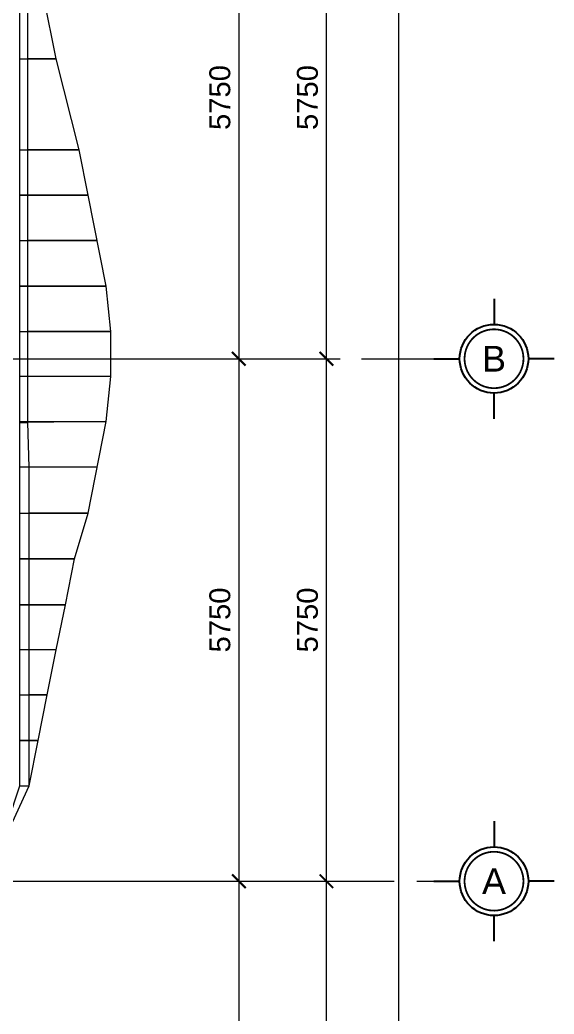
# Model space of a CAD drawing. Header units: millimetres. Extents: x 886808 to 1650903, y -1008069 to 230892.
# Drawn here: x 966921 to 972796, y -440382 to -429440 of the extents above; entities that cross this region are included whole.
import ezdxf
from ezdxf.enums import TextEntityAlignment as Align

# ---------------------------------------------------------------- set-up
doc = ezdxf.new("R2010")
doc.units = ezdxf.units.MM
for name, pattern in [('CENTER', [2, 1.25, -0.25, 0.25, -0.25]), ('CENTER2', [28.575, 19.05, -3.175, 3.175, -3.175]), ('CONTINOUS', [0])]:
    doc.linetypes.add(name, pattern=pattern)
doc.layers.get('0').update_dxf_attribs({"lineweight": 0})
for name, color, linetype, lineweight in [('8l NET TO', 8, 'Continuous', 9), ('A_Dim', 8, 'Continuous', 5), ('net truc', 250, 'CENTER2', 5), ('Text', 250, 'Continuous', 25)]:
    doc.layers.add(name, color=color, linetype=linetype, lineweight=lineweight)
doc.styles.add('Arial', font='arial.ttf', dxfattribs={"height": 253.361452})
doc.styles.add('TIÊU ĐỀ', font='arial.ttf', dxfattribs={"height": 230})
doc.dimstyles.new('1-100', dxfattribs={"dimtxt": 230, "dimasz": 150, "dimexe": 150, "dimexo": 300, "dimgap": 90, "dimtad": 1, "dimdec": 0, "dimrnd": 5, "dimzin": 0, "dimtxsty": 'TIÊU ĐỀ', "dimblk": 'ARCHTICK', "dimcen": 100, "dimdle": 120, "dimclrd": 256, "dimclre": 256, "dimclrt": 2, "dimadec": 0, "dimazin": 0, "dimtfac": 1, "dimtdec": 0, "dimtix": 1, "dimtmove": 1, "dimatfit": 3, "dimldrblk": 'OPEN30', "dimfxl": 900, "dimtolj": 1, "dimtzin": 0, "dimlwd": 13, "dimlwe": 13, "dimarcsym": 1})

# ---------------------------------------------------------------- blocks, each defined once
blk = doc.blocks.new('_ArchTick')
at = {"color": 0, "linetype": 'ByBlock', "const_width": 0.15}
blk.add_lwpolyline([(-0.5, -0.5), (0.5, 0.5)], dxfattribs=at)
blk = doc.blocks.new('*D1426')
at = {"layer": 'A_Dim', "lineweight": 13, "transparency": 16777216}
for p, q in [((970292, -443140), (970292, -438800)), ((965719, -438920), (970442, -438920)), ((965719, -443020), (970442, -443020))]:
    blk.add_line(p, q, dxfattribs=at)
at = {"layer": 'Defpoints', "color": 0, "transparency": 16777216}
for p in [(965419, -438920), (970292, -438920), (965419, -443020)]:
    blk.add_point(p, dxfattribs=at)
at = {"layer": 'A_Dim', "lineweight": 13, "transparency": 16777216, "xscale": 150, "yscale": 150, "zscale": 150}
for p, rotation in [((970292, -438920), 90), ((970292, -443020), 270)]:
    blk.add_blockref('_ArchTick', p, dxfattribs=dict(at, rotation=rotation))
at = {"layer": 'A_Dim', "color": 2, "transparency": 16777216, "insert": (970084, -440970), "char_height": 230, "attachment_point": 5, "rotation": 90, "style": 'TIÊU ĐỀ'}
blk.add_mtext('\\A1;4100', dxfattribs=at)
blk = doc.blocks.new('_Open30')
at = {"color": 0, "linetype": 'ByBlock', "lineweight": -2}
for p, q in [((-1, 0.268), (0, 0)), ((0, 0), (-1, -0.268)), ((0, 0), (-1, 0))]:
    blk.add_line(p, q, dxfattribs=at)
blk = doc.blocks.new('*D1427')
at = {"layer": 'A_Dim', "lineweight": 13, "transparency": 16777216}
for p, q in [((970292, -439040), (970292, -433050)), ((965719, -433170), (970442, -433170)), ((965719, -438920), (970442, -438920))]:
    blk.add_line(p, q, dxfattribs=at)
at = {"layer": 'Defpoints', "color": 0, "transparency": 16777216}
for p in [(965419, -433170), (970292, -433170), (965419, -438920)]:
    blk.add_point(p, dxfattribs=at)
at = {"layer": 'A_Dim', "lineweight": 13, "transparency": 16777216, "xscale": 150, "yscale": 150, "zscale": 150}
for p, rotation in [((970292, -433170), 90), ((970292, -438920), 270)]:
    blk.add_blockref('_ArchTick', p, dxfattribs=dict(at, rotation=rotation))
at = {"layer": 'A_Dim', "color": 2, "transparency": 16777216, "insert": (970084, -436045), "char_height": 230, "attachment_point": 5, "rotation": 90, "style": 'TIÊU ĐỀ'}
blk.add_mtext('\\A1;5750', dxfattribs=at)
blk = doc.blocks.new('*D1428')
at = {"layer": 'A_Dim', "lineweight": 13, "transparency": 16777216}
for p, q in [((970292, -433290), (970292, -427300)), ((965719, -427420), (970442, -427420)), ((965719, -433170), (970442, -433170))]:
    blk.add_line(p, q, dxfattribs=at)
at = {"layer": 'Defpoints', "color": 0, "transparency": 16777216}
for p in [(965419, -427420), (970292, -427420), (965419, -433170)]:
    blk.add_point(p, dxfattribs=at)
at = {"layer": 'A_Dim', "lineweight": 13, "transparency": 16777216, "xscale": 150, "yscale": 150, "zscale": 150}
for p, rotation in [((970292, -427420), 90), ((970292, -433170), 270)]:
    blk.add_blockref('_ArchTick', p, dxfattribs=dict(at, rotation=rotation))
at = {"layer": 'A_Dim', "color": 2, "transparency": 16777216, "insert": (970084, -430295), "char_height": 230, "attachment_point": 5, "rotation": 90, "style": 'TIÊU ĐỀ'}
blk.add_mtext('\\A1;5750', dxfattribs=at)
blk = doc.blocks.new('*D1433')
at = {"layer": 'A_Dim', "lineweight": 13, "transparency": 16777216}
for p, q in [((971085, -405800), (971085, -443140)), ((965719, -405920), (971235, -405920)), ((965719, -443020), (971235, -443020))]:
    blk.add_line(p, q, dxfattribs=at)
at = {"layer": 'Defpoints', "color": 0, "transparency": 16777216}
for p in [(965419, -405920), (965419, -443020), (971085, -443020)]:
    blk.add_point(p, dxfattribs=at)
at = {"layer": 'A_Dim', "lineweight": 13, "transparency": 16777216, "xscale": 150, "yscale": 150, "zscale": 150}
for p, rotation in [((971085, -405920), 90), ((971085, -443020), 270)]:
    blk.add_blockref('_ArchTick', p, dxfattribs=dict(at, rotation=rotation))
at = {"layer": 'A_Dim', "color": 2, "transparency": 16777216, "insert": (970878, -424470), "char_height": 230, "attachment_point": 5, "rotation": 90, "style": 'TIÊU ĐỀ'}
blk.add_mtext('\\A1;37100', dxfattribs=at)
blk = doc.blocks.new('A$C77DE12EB')
at = {"transparency": 33554636}
for p, q in [((9285, 1700), (9285, 10700)), ((9372, 8200), (9372, 10700)), ((9685, 9700), (9485, 10700)), ((9285, 8700), (9285, 9700)), ((9285, 9700), (9685, 9700)), ((9285, 9700), (9372, 9700)), ((9685, 9700), (9372, 9700)), ((9935, 8700), (9685, 9700)), ((9285, 8200), (9285, 8700)), ((9285, 8700), (9372, 8700)), ((9285, 8700), (9935, 8700)), ((9935, 8700), (9372, 8700)), ((10035, 8200), (9935, 8700)), ((9372, 8200), (9285, 8200)), ((9285, 8200), (10035, 8200)), ((9285, 7700), (9285, 8200)), ((10035, 8200), (9372, 8200)), ((9372, 7700), (9372, 8200)), ((10235, 7200), (10035, 8200)), ((9285, 7700), (9372, 7700)), ((9285, 7700), (10135, 7700)), ((9285, 6700), (9285, 7700)), ((9372, 7200), (9372, 7700)), ((10135, 7700), (9372, 7700)), ((9372, 7200), (9285, 7200)), ((9285, 7200), (10235, 7200)), ((10235, 7200), (9372, 7200)), ((9372, 6700), (9372, 7200)), ((10285, 6700), (10235, 7200)), ((9285, 6205), (9285, 6700)), ((9285, 6700), (9372, 6700)), ((9285, 6700), (10285, 6700)), ((9372, 6205), (9372, 6700)), ((10285, 6700), (9372, 6700)), ((10285, 6205), (10285, 6700)), ((9372, 6205), (9285, 6205)), ((10285, 6205), (9285, 6205)), ((9285, 5700), (9285, 6205)), ((10285, 6205), (9372, 6205)), ((9372, 5700), (9372, 6205)), ((10235, 5709), (10285, 6205)), ((9285, 5709), (9285, 5700)), ((9285, 5709), (10235, 5709)), ((9285, 5205), (9285, 5700)), ((9285, 5700), (9372, 5700)), ((10235, 5709), (9372, 5700)), ((9385, 5205), (9372, 5700)), ((10035, 4700), (10235, 5709)), ((9385, 5205), (9285, 5205)), ((10135, 5205), (9285, 5205)), ((9285, 4700), (9285, 5205)), ((10135, 5205), (9385, 5205)), ((9385, 4700), (9385, 5205)), ((9285, 4197), (9285, 4700)), ((9285, 4700), (9385, 4700)), ((9285, 4700), (10035, 4700)), ((9385, 4197), (9385, 4700)), ((10035, 4700), (9385, 4700)), ((9885, 4197), (10035, 4700)), ((9385, 4197), (9285, 4197)), ((9285, 4197), (9885, 4197)), ((9285, 3694), (9285, 4197)), ((9885, 4197), (9385, 4197)), ((9385, 3694), (9385, 4197)), ((9785, 3693), (9885, 4197)), ((9285, 3693), (9285, 3694)), ((9285, 3197), (9285, 3694)), ((9285, 3694), (9385, 3694)), ((9285, 3693), (9785, 3693)), ((9385, 3197), (9385, 3694)), ((9785, 3693), (9385, 3694)), ((9685, 3197), (9785, 3693)), ((9385, 3197), (9285, 3197)), ((9685, 3197), (9285, 3197)), ((9285, 2700), (9285, 3197)), ((9685, 3197), (9385, 3197)), ((9385, 2700), (9385, 3197)), ((9585, 2700), (9685, 3197)), ((9285, 2200), (9285, 2700)), ((9285, 2700), (9385, 2700)), ((9285, 2700), (9585, 2700)), ((9385, 2200), (9385, 2700)), ((9585, 2700), (9385, 2700)), ((9485, 2200), (9585, 2700)), ((9285, 2200), (9485, 2200)), ((9385, 2200), (9285, 2200)), ((9285, 1700), (9285, 2200)), ((9385, 1700), (9485, 2200)), ((9385, 1700), (9385, 2200)), ((9485, 2200), (9385, 2200)), ((9152, 1298), (9285, 1700)), ((9202, 1298), (9385, 1700)), ((9285, 1700), (9385, 1700))]:
    blk.add_line(p, q, dxfattribs=at)
blk = doc.blocks.new('*D1296')
at = {"layer": 'A_Dim', "lineweight": 13, "transparency": 16777216}
for p, q in [((969329, -427300), (969329, -433290)), ((966360, -427420), (969479, -427420)), ((969088, -433170), (969479, -433170))]:
    blk.add_line(p, q, dxfattribs=at)
at = {"layer": 'Defpoints', "color": 0, "transparency": 16777216}
for p in [(966060, -427420), (968788, -433170), (969329, -433170)]:
    blk.add_point(p, dxfattribs=at)
at = {"layer": 'A_Dim', "lineweight": 13, "transparency": 16777216, "xscale": 150, "yscale": 150, "zscale": 150}
for p, rotation in [((969329, -427420), 90), ((969329, -433170), 270)]:
    blk.add_blockref('_ArchTick', p, dxfattribs=dict(at, rotation=rotation))
at = {"layer": 'A_Dim', "color": 2, "transparency": 16777216, "insert": (969121, -430295), "char_height": 230, "attachment_point": 5, "rotation": 90, "style": 'TIÊU ĐỀ'}
blk.add_mtext('\\A1;5750', dxfattribs=at)
blk = doc.blocks.new('*D1297')
at = {"layer": 'A_Dim', "lineweight": 13, "transparency": 16777216}
for p, q in [((969329, -433050), (969329, -439040)), ((969088, -433170), (969479, -433170)), ((968630, -438920), (969479, -438920))]:
    blk.add_line(p, q, dxfattribs=at)
at = {"layer": 'Defpoints', "color": 0, "transparency": 16777216}
for p in [(968788, -433170), (968330, -438920), (969329, -438920)]:
    blk.add_point(p, dxfattribs=at)
at = {"layer": 'A_Dim', "lineweight": 13, "transparency": 16777216, "xscale": 150, "yscale": 150, "zscale": 150}
for p, rotation in [((969329, -433170), 90), ((969329, -438920), 270)]:
    blk.add_blockref('_ArchTick', p, dxfattribs=dict(at, rotation=rotation))
at = {"layer": 'A_Dim', "color": 2, "transparency": 16777216, "insert": (969121, -436045), "char_height": 230, "attachment_point": 5, "rotation": 90, "style": 'TIÊU ĐỀ'}
blk.add_mtext('\\A1;5750', dxfattribs=at)
blk = doc.blocks.new('*D1298')
at = {"layer": 'A_Dim', "lineweight": 13, "transparency": 16777216}
for p, q in [((969329, -438800), (969329, -443140)), ((968630, -438920), (969479, -438920)), ((967229, -443020), (969479, -443020))]:
    blk.add_line(p, q, dxfattribs=at)
at = {"layer": 'Defpoints', "color": 0, "transparency": 16777216}
for p in [(968330, -438920), (966929, -443020), (969329, -443020)]:
    blk.add_point(p, dxfattribs=at)
at = {"layer": 'A_Dim', "lineweight": 13, "transparency": 16777216, "xscale": 150, "yscale": 150, "zscale": 150}
for p, rotation in [((969329, -438920), 90), ((969329, -443020), 270)]:
    blk.add_blockref('_ArchTick', p, dxfattribs=dict(at, rotation=rotation))
at = {"layer": 'A_Dim', "color": 2, "transparency": 16777216, "insert": (969121, -440970), "char_height": 230, "attachment_point": 5, "rotation": 90, "style": 'TIÊU ĐỀ'}
blk.add_mtext('\\A1;4100', dxfattribs=at)
blk = doc.blocks.new('*U900')
for p, q in [((0, 7), (0, 4)), ((-7, 0), (-4, 0)), ((7, 0), (4, 0)), ((0, -7), (0, -4))]:
    blk.add_line(p, q)
blk.add_circle((0, 0), 4)
at = {"layer": 'net truc', "color": 4, "linetype": 'CONTINOUS', "ltscale": 0.08, "const_width": 0.208}
blk.add_lwpolyline([(3.43, -0.02, 0.414214), (0.02, 3.43, 2.414214), (3.43, -0.02, 0.24166)], format="xyb", dxfattribs=at)
at = {"color": 7, "style": 'Arial', "flags": 8}
blk.add_attdef('DETAIL#', text='', height=3, dxfattribs=at).set_placement((0, 0), align=Align.MIDDLE_CENTER)

msp = doc.modelspace()

# ---------------------------------------------------------------- linework, layer by layer
at = {"layer": '8l NET TO', "color": 251, "linetype": 'CENTER', "ltscale": 1000, "true_color": 0x636466, "transparency": 33554636}
for p, q in [((944678, -433169.7), (971474.1, -433169.7)), ((941785.5, -438919.7), (971474.1, -438919.7))]:
    msp.add_line(p, q, dxfattribs=at)

# ---------------------------------------------------------------- block references
at = {"layer": 'A_Dim', "transparency": 33554636}
msp.add_blockref('A$C77DE12EB', (957636.3, -439569.7), dxfattribs=at)
at = {"layer": 'Text', "transparency": 33554636, "xscale": 94.41941626506186, "yscale": 94.41941626506186, "zscale": 94.41941626506186}
for p, values in [((972135, -433169.7), {'DETAIL#': 'B'}), ((972135, -438919.7), {'DETAIL#': 'A'})]:
    msp.add_blockref('*U900', p, dxfattribs=at).add_auto_attribs(values)

# ---------------------------------------------------------------- dimensions: what is measured, and where the dimension line sits
at = {"layer": 'A_Dim', "transparency": 33554636}
for base, p1, p2, picture, middle in [((971085.2, -443019.7), (965418.6, -405919.7), (965418.6, -443019.7), '*D1433', (970877.7, -424469.7)), ((970291.6, -427419.7), (965418.6, -433169.7), (965418.6, -427419.7), '*D1428', (970084.2, -430294.7)), ((970291.6, -433169.7), (965418.6, -438919.7), (965418.6, -433169.7), '*D1427', (970084.2, -436044.7)), ((970291.6, -438919.7), (965418.6, -443019.7), (965418.6, -438919.7), '*D1426', (970084.2, -440969.7))]:
    dim = msp.add_linear_dim(base=base, p1=p1, p2=p2, angle=90, dimstyle='1-100', override={"dimscale": 1}, dxfattribs=at)
    dim.commit()
    dim.dimension.update_dxf_attribs({"geometry": picture, "text_midpoint": middle})
at = {"layer": 'A_Dim'}
for base, p1, p2, picture, middle in [((969328.5, -433169.7), (966060, -427419.7), (968787.5, -433169.7), '*D1296', (969121.1, -430294.7)), ((969328.5, -438919.7), (968787.5, -433169.7), (968330.1, -438919.7), '*D1297', (969121.1, -436044.7)), ((969328.5, -443019.7), (968330.1, -438919.7), (966928.5, -443019.7), '*D1298', (969121.1, -440969.7))]:
    dim = msp.add_linear_dim(base=base, p1=p1, p2=p2, angle=90, dimstyle='1-100', dxfattribs=at)
    dim.commit()
    dim.dimension.update_dxf_attribs({"geometry": picture, "text_midpoint": middle})

doc.saveas('drawing.dxf')
